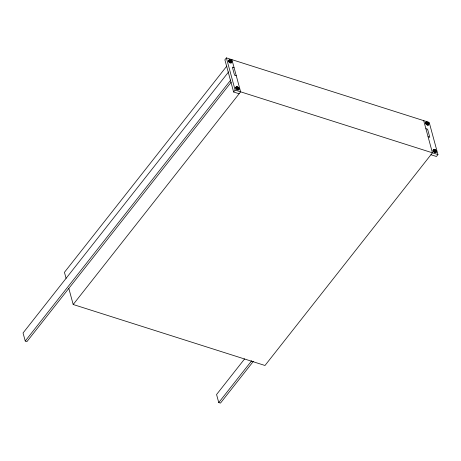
<?xml version="1.0" encoding="UTF-8"?>
<svg xmlns="http://www.w3.org/2000/svg" width="461" height="461" viewBox="0 0 461 461"><rect width="100%" height="100%" fill="white"/><g stroke="black" fill="none" stroke-linecap="round" stroke-linejoin="round"><path stroke-width="0.69" d="M229.129 60.391L229.186 60.172A1.544 0.813 38.2 0 1 230.661 60.224A1.544 0.813 38.2 0 1 231.75 61.734L231.693 61.953A1.544 0.813 38.2 0 1 230.218 61.895A1.544 0.813 38.2 0 1 229.129 60.391L231.693 61.953M236.424 87.233L236.481 87.02A1.539 0.813 38.2 0 1 237.951 87.071A1.539 0.813 38.2 0 1 239.04 88.575L238.982 88.794A1.539 0.813 38.2 0 1 237.513 88.737A1.539 0.813 38.2 0 1 236.424 87.233L238.982 88.794M426.316 122.488L426.373 122.28A1.469 0.778 38.2 0 1 427.779 122.332A1.469 0.778 38.2 0 1 428.816 123.767L428.626 124.124A1.469 0.778 38.2 0 1 427.359 123.923A1.469 0.778 38.2 0 1 426.35 122.741L428.753 123.986M433.72 149.969L433.778 149.75A1.556 0.818 38.2 0 1 435.933 150.361A1.556 0.818 38.2 0 1 435.559 151.784A1.556 0.818 38.2 0 1 433.72 149.969L436.29 151.525M430.937 154.735L436.44 156.486L437.95 154.568L429.203 122.384L226.386 57.89L224.882 59.803L233.623 91.993L239.132 93.744M226.829 66.079L64.442 272.313L66.084 278.346M228.633 71.881L23.05 332.98L25.234 341.025L26.957 341.572L231.203 82.167M25.234 341.025L230.817 79.932M233.623 91.993L235.133 90.079L226.386 57.89M423.699 120.632L432.441 152.816L264.989 365.487L73.19 304.502L240.642 91.831L231.895 59.642M244.63 358.883L216.572 394.518L218.756 402.562L220.473 403.11L253.406 361.286M218.756 402.562L251.712 360.709M234.084 67.692L232.361 67.145L234.551 75.189L236.268 75.737M425.883 128.677L427.601 129.224L429.79 137.269L428.067 136.727M235.133 90.079L437.95 154.568M426.373 122.28L428.816 123.767M433.778 149.75L436.348 151.312M229.186 60.172L231.75 61.734M236.481 87.02L239.04 88.575M68.816 288.407L73.19 304.502M231.566 62.529A1.913 1.008 38.2 0 1 229.261 62.448A1.913 1.008 38.2 0 1 228.829 60.293M238.815 89.048A1.913 1.008 38.2 0 1 236.752 89.446A1.913 1.008 38.2 0 1 236.124 87.135M428.505 123.911A1.913 1.008 38.2 0 1 427.001 124.919A1.913 1.008 38.2 0 1 425.687 122.465M425.958 122.361A1.913 1.008 38.2 0 1 426.702 122.436M436.129 151.79A1.913 1.008 38.2 0 1 434.06 152.182A1.913 1.008 38.2 0 1 433.432 149.877M428.257 124.614A1.469 0.778 38.2 0 1 426.857 124.562A1.469 0.778 38.2 0 1 425.814 123.127M230.321 60.339A1.544 0.813 38.2 0 1 231.491 62.223A1.544 0.813 38.2 0 1 229.394 61.555A1.544 0.813 38.2 0 1 229.659 60.126M238.642 88.339A1.539 0.813 38.2 0 1 238.193 89.371A1.539 0.813 38.2 0 1 236.447 88.31A1.539 0.813 38.2 0 1 236.591 87.094M237.19 87.152A1.539 0.813 38.2 0 1 237.53 87.296M428.482 124.193A1.469 0.778 38.2 0 1 426.569 124.003A1.469 0.778 38.2 0 1 426.65 122.465M435.847 150.672A1.556 0.818 38.2 0 1 435.778 152.003A1.556 0.818 38.2 0 1 433.905 151.047A1.556 0.818 38.2 0 1 433.974 149.716M434.579 149.773A1.556 0.818 38.2 0 1 435.582 150.384M427.71 122.655A1.913 1.008 38.2 0 1 428.436 124.931A1.913 1.008 38.2 0 1 425.733 123.289A1.913 1.008 38.2 0 1 427.295 122.396M433.438 150.712A1.913 1.008 38.2 0 0 436.256 152.153A1.913 1.008 38.2 0 0 434.936 149.704A1.913 1.008 38.2 0 0 433.438 150.712M228.835 61.129A1.913 1.008 38.2 0 0 231.653 62.569A1.913 1.008 38.2 0 0 230.333 60.114A1.913 1.008 38.2 0 0 228.835 61.129M236.044 88.08A1.913 1.008 38.2 0 0 238.861 89.52A1.913 1.008 38.2 0 0 237.542 87.066A1.913 1.008 38.2 0 0 236.044 88.08"/></g></svg>
